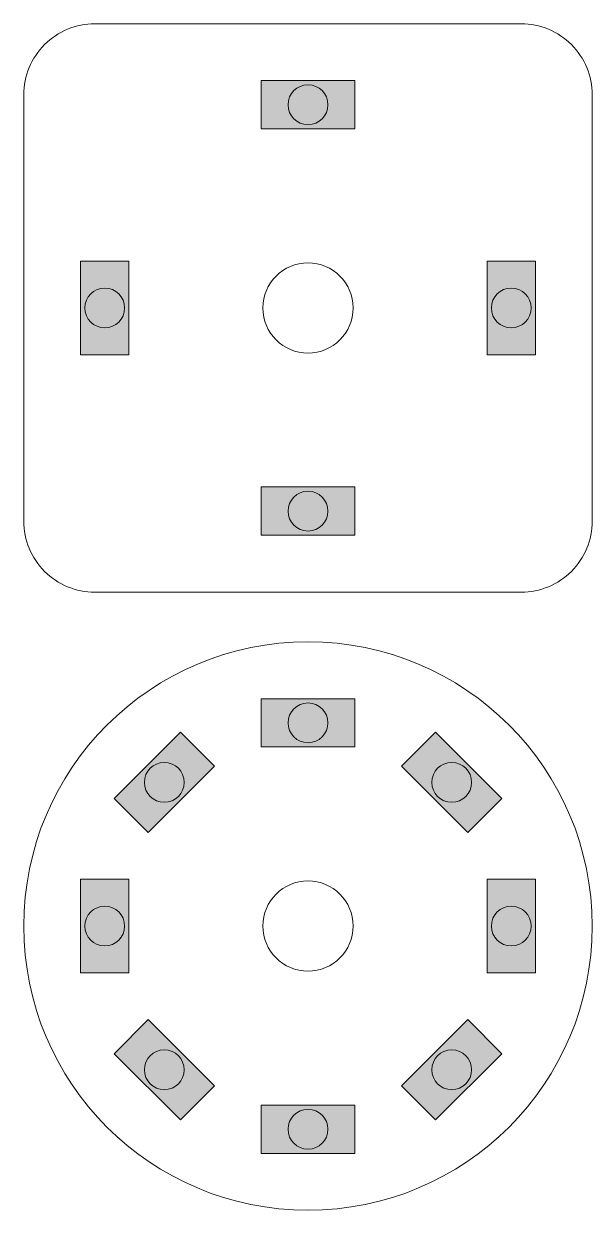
# Model space of a CAD drawing. Header units: inches. Extents: x -1 to 1, y -3.17 to 1.
import ezdxf

# ---------------------------------------------------------------- set-up
doc = ezdxf.new("R2010")
doc.units = ezdxf.units.IN
doc.header["$MEASUREMENT"] = 0

# ---------------------------------------------------------------- blocks, each defined once
blk = doc.blocks.new('*U2')
at = {"color": 1, "lineweight": 0}
for p, q in [((-0.165, -0.085), (-0.165, 0.085)), ((-0.165, 0.085), (0.165, 0.085)), ((0.165, 0.085), (0.165, -0.085)), ((0.165, -0.085), (-0.165, -0.085))]:
    blk.add_line(p, q, dxfattribs=at)
at = {"color": 2, "lineweight": 0}
blk.add_circle((0, 0), 0.07, dxfattribs=at)
blk = doc.blocks.new('*U3')
at = {"color": 0, "linetype": 'ByBlock', "lineweight": -2, "transparency": 16777216}
blk.add_blockref('*U2', (0, 0.715), dxfattribs=at)
for p, rotation in [((-0.715, 0), 90), ((0.715, 0), 269.9999999999999), ((0, -0.715), 180)]:
    blk.add_blockref('*U2', p, dxfattribs=dict(at, rotation=rotation))
blk = doc.blocks.new('*U5')
at = {"color": 1, "lineweight": 0}
for p, q in [((-0.165, -0.085), (-0.165, 0.085)), ((-0.165, 0.085), (0.165, 0.085)), ((0.165, 0.085), (0.165, -0.085)), ((0.165, -0.085), (-0.165, -0.085))]:
    blk.add_line(p, q, dxfattribs=at)
at = {"color": 2, "lineweight": 0}
blk.add_circle((0, 0), 0.07, dxfattribs=at)
blk = doc.blocks.new('*U6')
at = {"color": 0, "linetype": 'ByBlock', "lineweight": -2, "transparency": 16777216}
blk.add_blockref('*U5', (0, 0.715), dxfattribs=at)
for p, rotation in [((-0.5056, 0.5056), 45.00000000000001), ((0.5056, 0.5056), 315), ((-0.715, 0), 90), ((0.715, 0), 269.9999999999999), ((-0.5056, -0.5056), 135), ((0.5056, -0.5056), 225), ((0, -0.715), 180)]:
    blk.add_blockref('*U5', p, dxfattribs=dict(at, rotation=rotation))

msp = doc.modelspace()

# ---------------------------------------------------------------- hatches: boundary and pattern name
at = {"lineweight": 0}
h = msp.add_hatch(color=1, dxfattribs=at)
h.dxf.hatch_style = 1
h.paths.add_polyline_path([(-0.07, 0.715, 1), (0.07, 0.715, 1)], flags=16)
h.paths.add_polyline_path([(0.165, 0.8), (-0.165, 0.8), (-0.165, 0.63), (0.165, 0.63)])
h.paths.add_polyline_path([(-0.165, -0.8), (0.165, -0.8), (0.165, -0.63), (-0.165, -0.63)])
h.paths.add_polyline_path([(0.07, -0.715, -1), (-0.07, -0.715, -1)], flags=16)
h.paths.add_polyline_path([(0.8, -0.165), (0.8, 0.165), (0.63, 0.165), (0.63, -0.165)])
h.paths.add_polyline_path([(0.645, 0, -1), (0.785, 0, -1)], flags=16)
h.paths.add_polyline_path([(-0.8, -0.165), (-0.63, -0.165), (-0.63, 0.165), (-0.8, 0.165)])
h.paths.add_polyline_path([(-0.785, 0, -1), (-0.645, 0, -1)], flags=16)
h.paths.add_polyline_path([(-0.165, -1.3748), (-0.165, -1.5448), (0.165, -1.5448), (0.165, -1.3748)])
h.paths.add_polyline_path([(0.07, -1.4598, -1), (-0.07, -1.4598, -1)], flags=16)
h.paths.add_polyline_path([(0.3288, -1.6127), (0.5621, -1.846), (0.6824, -1.7258), (0.449, -1.4925)])
h.paths.add_polyline_path([(0.5756, -1.6692, -1), (0.4356, -1.6692, -1)], flags=16)
h.paths.add_polyline_path([(0.63, -2.3398), (0.8, -2.3398), (0.8, -2.0098), (0.63, -2.0098)])
h.paths.add_polyline_path([(0.785, -2.1748, -1), (0.645, -2.1748, -1)], flags=16)
h.paths.add_polyline_path([(0.5621, -2.5036), (0.3288, -2.737), (0.449, -2.8572), (0.6824, -2.6238)])
h.paths.add_polyline_path([(0.5756, -2.6804, -1), (0.4356, -2.6804, -1)], flags=16)
h.paths.add_polyline_path([(-0.165, -2.9748), (0.165, -2.9748), (0.165, -2.8048), (-0.165, -2.8048)])
h.paths.add_polyline_path([(0.07, -2.8898, -1), (-0.07, -2.8898, -1)], flags=16)
h.paths.add_polyline_path([(-0.5756, -2.6804, 1), (-0.4356, -2.6804, 1)], flags=16)
h.paths.add_polyline_path([(-0.3288, -2.737), (-0.5621, -2.5036), (-0.6824, -2.6238), (-0.449, -2.8572)])
h.paths.add_polyline_path([(-0.63, -2.3398), (-0.63, -2.0098), (-0.8, -2.0098), (-0.8, -2.3398)])
h.paths.add_polyline_path([(-0.785, -2.1748, -1), (-0.645, -2.1748, -1)], flags=16)
h.paths.add_polyline_path([(-0.3288, -1.6127), (-0.449, -1.4925), (-0.6824, -1.7258), (-0.5621, -1.846)])
h.paths.add_polyline_path([(-0.5756, -1.6692, -1), (-0.4356, -1.6692, -1)], flags=16)
h = msp.add_hatch(color=1, dxfattribs=at)
h.dxf.hatch_style = 1
h.paths.add_polyline_path([(0.07, 0.715, 1), (-0.07, 0.715, 1)])
h.paths.add_polyline_path([(0.785, 0, 1), (0.645, 0, 1)])
h.paths.add_polyline_path([(0.07, -0.715, 1), (-0.07, -0.715, 1)])
h.paths.add_polyline_path([(-0.645, 0, 1), (-0.785, 0, 1)])
h.paths.add_polyline_path([(0.07, -1.4598, 1), (-0.07, -1.4598, 1)])
h.paths.add_polyline_path([(-0.5756, -1.6692, 1), (-0.4356, -1.6692, 1)])
h.paths.add_polyline_path([(-0.645, -2.1748, 1), (-0.785, -2.1748, 1)])
h.paths.add_polyline_path([(-0.4356, -2.6804, 1), (-0.5756, -2.6804, 1)])
h.paths.add_polyline_path([(-0.07, -2.8898, 1), (0.07, -2.8898, 1)])
h.paths.add_polyline_path([(0.4356, -2.6804, 1), (0.5756, -2.6804, 1)])
h.paths.add_polyline_path([(0.785, -2.1748, 1), (0.645, -2.1748, 1)])
h.paths.add_polyline_path([(0.5756, -1.6692, 1), (0.4356, -1.6692, 1)])

# ---------------------------------------------------------------- linework, layer by layer
at = {"color": 2, "lineweight": 0}
msp.add_lwpolyline([(0.75, 1), (-0.75, 1, 0.414214), (-1, 0.75), (-1, -0.75, 0.414214), (-0.75, -1), (0.75, -1, 0.414214), (1, -0.75), (1, 0.75, 0.414214)], format="xyb", close=True, dxfattribs=at)
for centre, radius in [((0, 0), 0.1588), ((0, -2.1748), 1), ((0, -2.1748), 0.1588)]:
    msp.add_circle(centre, radius, dxfattribs=at)

# ---------------------------------------------------------------- block references
at = {"color": 2, "lineweight": 0, "rotation": 270}
for name, p in [('*U3', (0, 0)), ('*U6', (0, -2.1748))]:
    msp.add_blockref(name, p, dxfattribs=at)

doc.saveas('drawing.dxf')
